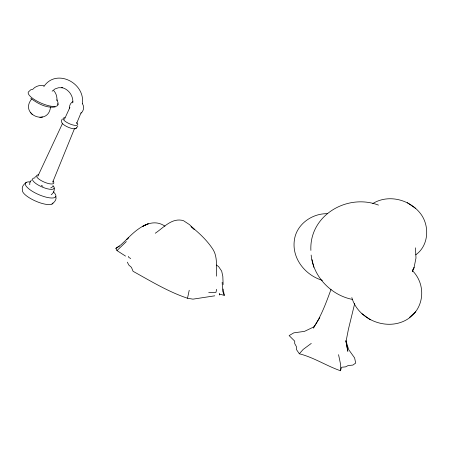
<?xml version="1.0" encoding="UTF-8"?>
<svg xmlns="http://www.w3.org/2000/svg" width="449" height="449" viewBox="0 0 449 449"><rect width="100%" height="100%" fill="white"/><g stroke="black" fill="none" stroke-linecap="round" stroke-linejoin="round"><path stroke-width="0.67" d="M55.839 196.37C56.888 199.822 54.402 202.173 51.949 204.071M56.956 100.666C57.18 97.107 56.293 93.353 53.785 90.709M50.507 107.036C48.531 126.506 19.038 114.736 31.598 99.111M57.949 104.769L58.022 102.686L56.928 99.74M331.036 289.352C326.165 302.665 321.293 316.124 313.335 327.966L314.064 326.799L304.512 331.362L293.82 332.849L289.128 335.588L294.718 341.15L294.712 343.575L296.402 346.589L296.469 349.569L299.337 353.778C313.834 357.438 326.429 365.868 340.482 370.751L340.707 364.953L338.557 354.676M219.51 295.015L219.606 293.332M69.365 108.153C69.399 105.605 70.465 102.804 72.89 101.665M214.757 295.824L192.935 299.152L187.502 298.243L189.225 290.262M354.699 303.513L348.424 329.235L346.033 341.448L347.823 351.303L345.921 341.184M216.671 289.319L215.941 292.378L208.712 292.647M340.482 370.751L341.549 367.26L345.567 366.861L348.087 365.587L352.92 365.065L355.709 363.05L354.609 357.92L348.649 349.569L345.87 340.482M52.729 182.103L74.495 128.605M76.611 123.492L81.106 112.615M77.812 126.349L75.814 128.566M62.658 123.127L37.811 176.283M64.398 119.35L69.909 107.395M412.631 270.663L414.062 267.615L415.982 257.995L415.454 247.837M412.283 271.381L414.062 267.615L412.3 271.297M351.82 297.569C358.173 319.907 387.212 331.525 407.187 319.402C424.406 308.811 426.46 284.992 412.614 270.809M313.335 327.966L319.84 317.623M43.794 86.679C56.041 67.917 85.276 82.88 82.369 103.377M62.282 119.159L61.62 120.136L61.625 121.993A7.959 2.419 23.6 0 0 68.764 127.471A7.959 2.419 23.6 0 0 76.33 127.875M31.368 179.998L29.774 182.754L29.774 184.713M34.971 177.248L35.617 176.474M299.337 353.778L303.137 349.457L311.275 343.423M81.05 113.232C83.845 110.892 84.446 106.43 82.279 103.466M126.349 241.556L116.97 250.581L125.557 256.104M26.345 182.361C23.887 184.258 21.406 186.61 22.45 190.062A16.574 5.04 23.6 0 0 36.29 201.388A16.574 5.04 23.6 0 0 52.965 202.959M53.027 186.262L51.556 187.626A9.418 2.862 23.6 0 1 50.709 187.873M51.186 194.771C53.308 193.238 54.716 190.769 54.177 188.097M409.595 317.303L415.69 311.836M415.763 254.802C428.7 245.749 429.867 226.178 420.792 213.96C409.965 199.519 388.486 193.878 372.771 203.554M52.129 91.198L55.053 88.913L58.566 87.729L62.327 87.768L61.558 87.555C68.517 88.908 73.445 95.839 72.828 102.832M155.264 233.233C163.722 227.564 172.09 217.327 183.461 220.661L189.573 224.685L194.479 229.557L191.049 226.464C199.384 233.171 207.421 240.698 213.185 249.756C217.933 257.72 215.93 267.385 216.626 276.174M116.97 250.581L115.887 248.331L121.112 244.671L128.537 237.661L126.444 239.721C135.794 229.843 151.004 216.553 164.968 226.189M115.887 248.331L119.378 246.209M144.825 225.246L148.232 223.787L142.456 226.453L145.588 224.865M55.143 106.969C46.359 108.332 37.553 103.511 30.785 98.286M39.866 117.442L42.604 116.976M327.226 213.685C311.943 213.427 296.475 224.348 294.387 240.007C291.626 258.36 305.326 275.394 322.466 280.356M43.817 85.417C39.804 85.007 35.437 86.096 32.777 89.306L30.65 89.834L29.207 91.27A16.13 4.905 23.6 0 0 41.336 103.225A16.13 4.905 23.6 0 0 57.82 103.607M219.656 294.179L224.287 295.358L223.147 289.01M352.454 299.421C331.239 295.313 313.222 276.769 311.146 255.054M378.462 205.098C347.234 193.121 309.148 215.402 310.888 250.402M187.502 298.243C168.336 291.822 150.729 281.096 133.072 271.308L131.439 267.351L128.841 265.078L127.308 262.154M130.721 258.54L128.807 257.4L128.335 256.379M415.42 208.257L407.271 202.656M216.424 265.039L218.573 266.554L221.683 271.123L222.822 276.36L223.131 284.587M361.945 313.694L370.358 319.795M30.487 112.503L32.412 114.658M224.287 295.358L222.665 291.064L222.165 282.241M311.993 259.595L313.845 267.301M76.712 122.616A7.959 2.419 23.6 0 1 74.904 125.372A7.959 2.419 23.6 0 1 65.054 121.224A7.959 2.419 23.6 0 1 64.959 117.672M42.908 186.206A9.418 2.862 23.6 0 1 41.286 185.482M52.982 181.07A9.418 2.862 23.6 0 1 50.092 183.877A9.418 2.862 23.6 0 1 38.743 178.983A9.418 2.862 23.6 0 1 38.479 174.818M52.943 185.56A11.753 3.575 23.6 0 1 49.62 189.231A11.753 3.575 23.6 0 1 35.37 183.153A11.753 3.575 23.6 0 1 34.971 177.899M53.291 191.83A16.574 5.04 23.6 0 1 49.738 197.863A16.574 5.04 23.6 0 1 28.747 188.771A16.574 5.04 23.6 0 1 30.302 181.873"/></g></svg>
